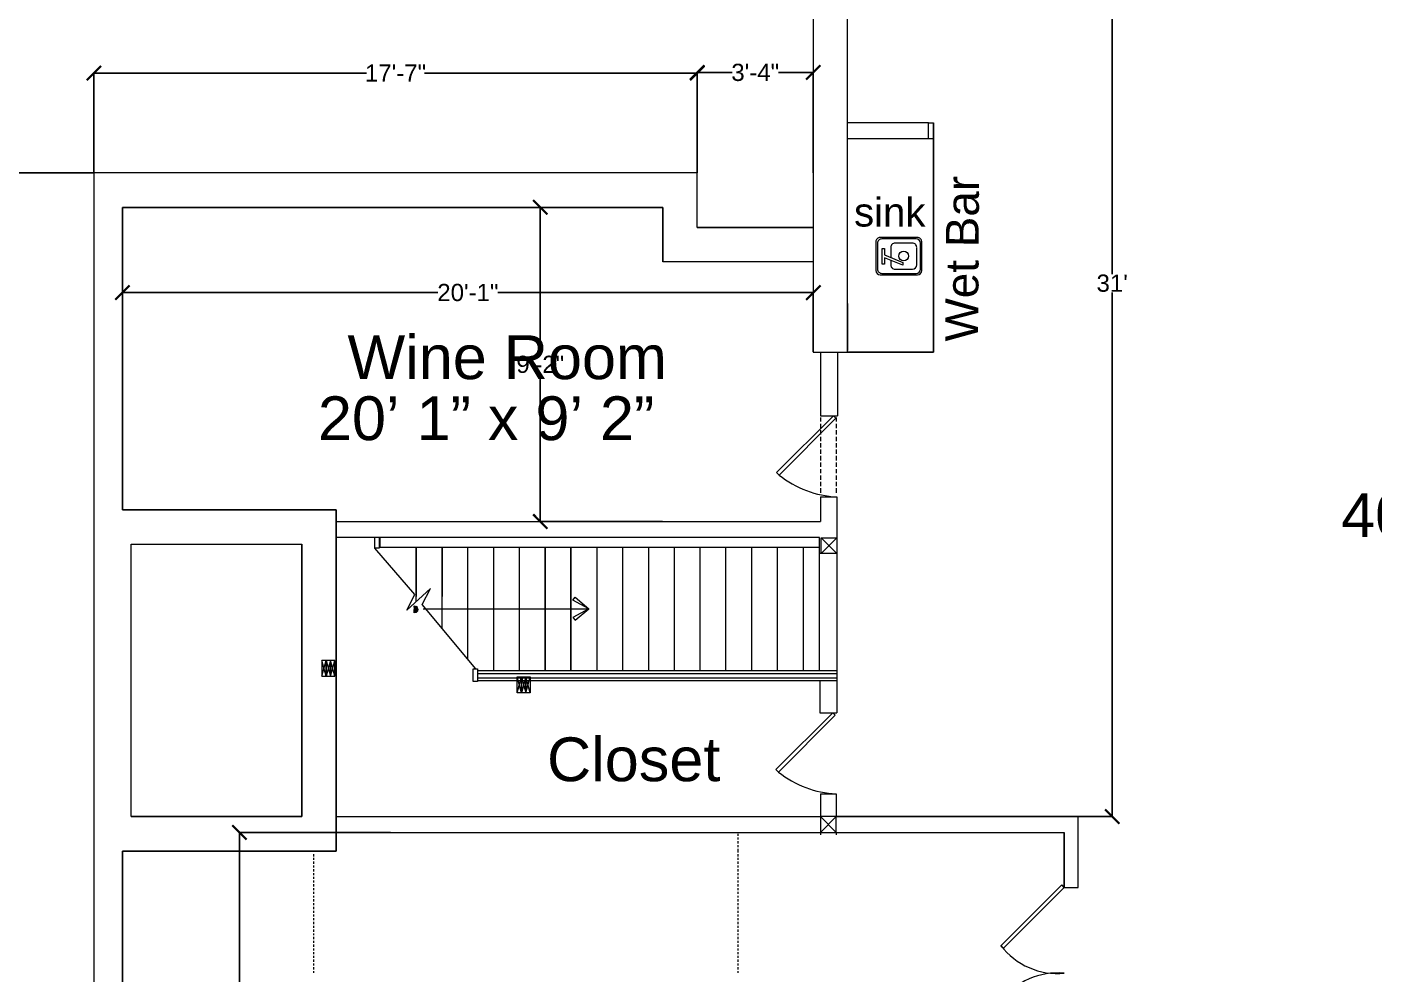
# Model space of a CAD drawing. Header units: inches. Extents: x 38 to 8673, y 1 to 7200.
# Drawn here: x 955.6 to 1425.6, y 1079.6 to 1409.9 of the extents above; entities that cross this region are included whole.
import ezdxf

# ---------------------------------------------------------------- set-up
doc = ezdxf.new("R2010")
doc.units = ezdxf.units.IN
doc.header["$MEASUREMENT"] = 0
doc.layers.add('PDF_Layer 1', color=7, linetype='Continuous', true_color=0xffffff)
doc.layers.add('PDF_Text', color=7, linetype='Continuous')
doc.styles.add('PDF Arial', font='arial.ttf')
doc.styles.get("Standard").update_dxf_attribs({"font": 'arial.ttf'})
doc.dimstyles.get("Standard").update_dxf_attribs({"dimtxt": 6, "dimasz": 5, "dimexe": 0.18, "dimexo": 0.0625, "dimgap": 0.09, "dimtad": 0, "dimtih": 1, "dimtoh": 1, "dimdec": 0, "dimzin": 0, "dimdsep": 46, "dimlunit": 4, "dimtxsty": 'Standard', "dimblk": 'ARCHTICK', "dimcen": 0.09, "dimclrd": 3, "dimclre": 3, "dimclrt": 1, "dimadec": 0, "dimazin": 0, "dimtfac": 1, "dimtdec": 0, "dimtofl": 0, "dimtmove": 0, "dimatfit": 3, "dimfxl": 100, "dimtolj": 1, "dimtzin": 0, "dimarcsym": 0})

# ---------------------------------------------------------------- blocks, each defined once
blk = doc.blocks.new('_ArchTick')
at = {"color": 0, "linetype": 'ByBlock', "const_width": 0.15}
blk.add_lwpolyline([(-0.5, -0.5), (0.5, 0.5)], dxfattribs=at)
blk = doc.blocks.new('*D3')
at = {"color": 3, "lineweight": -2, "transparency": 16777216}
for p, q in [((988.94, 1320.91), (988.94, 1317.05)), ((988.94, 1317.23), (1098.99, 1317.23)), ((1229.94, 1317.23), (1119.88, 1317.23)), ((1229.94, 1296.57), (1229.94, 1317.41))]:
    blk.add_line(p, q, dxfattribs=at)
at = {"layer": 'Defpoints', "color": 0, "transparency": 16777216}
for p in [(988.94, 1320.98), (988.94, 1317.23), (1229.94, 1296.51)]:
    blk.add_point(p, dxfattribs=at)
at = {"color": 3, "lineweight": -2, "transparency": 16777216, "xscale": 5, "yscale": 5, "zscale": 5, "rotation": 180}
blk.add_blockref('_ArchTick', (988.94, 1317.23), dxfattribs=at)
at = {"color": 3, "lineweight": -2, "transparency": 16777216, "xscale": 5, "yscale": 5, "zscale": 5}
blk.add_blockref('_ArchTick', (1229.94, 1317.23), dxfattribs=at)
at = {"color": 1, "transparency": 16777216, "insert": (1109.44, 1317.23), "char_height": 6, "attachment_point": 5}
blk.add_mtext('\\A1;20\'-1"', dxfattribs=at)
blk = doc.blocks.new('*D4')
at = {"color": 3, "lineweight": -2, "transparency": 16777216}
for p, q in [((1177.39, 1346.94), (1134.51, 1346.94)), ((1134.69, 1346.94), (1134.69, 1295.34)), ((1134.69, 1237.43), (1134.69, 1289.03)), ((1177.37, 1237.43), (1134.51, 1237.43))]:
    blk.add_line(p, q, dxfattribs=at)
at = {"layer": 'Defpoints', "color": 0, "transparency": 16777216}
for p in [(1177.46, 1346.94), (1134.69, 1237.43), (1177.43, 1237.43)]:
    blk.add_point(p, dxfattribs=at)
at = {"color": 3, "lineweight": -2, "transparency": 16777216, "xscale": 5, "yscale": 5, "zscale": 5}
for p, rotation in [((1134.69, 1346.94), 90), ((1134.69, 1237.43), 270)]:
    blk.add_blockref('_ArchTick', p, dxfattribs=dict(at, rotation=rotation))
at = {"color": 1, "transparency": 16777216, "insert": (1134.69, 1292.18), "char_height": 6, "attachment_point": 5}
blk.add_mtext('\\A1;9\'-2"', dxfattribs=at)
blk = doc.blocks.new('*D6')
at = {"color": 3, "lineweight": -2, "transparency": 16777216}
for p, q in [((1082.38, 1128.98), (1029.52, 1128.98)), ((1029.7, 1128.98), (1029.7, 1011.14)), ((1029.7, 887.01), (1029.7, 1004.84)), ((1082.38, 887.01), (1029.52, 887.01))]:
    blk.add_line(p, q, dxfattribs=at)
at = {"layer": 'Defpoints', "color": 0, "transparency": 16777216}
for p in [(1029.7, 1128.98), (1082.44, 1128.98), (1082.44, 887.01)]:
    blk.add_point(p, dxfattribs=at)
at = {"color": 3, "lineweight": -2, "transparency": 16777216, "xscale": 5, "yscale": 5, "zscale": 5}
for p, rotation in [((1029.7, 1128.98), 90), ((1029.7, 887.01), 270)]:
    blk.add_blockref('_ArchTick', p, dxfattribs=dict(at, rotation=rotation))
at = {"color": 1, "transparency": 16777216, "insert": (1029.7, 1007.99), "char_height": 6, "attachment_point": 5}
blk.add_mtext('\\A1;20\'-2"', dxfattribs=at)
blk = doc.blocks.new('*D7')
at = {"color": 3, "lineweight": -2, "transparency": 16777216}
for p, q in [((1280.21, 1506.46), (1334.41, 1506.46)), ((1334.23, 1506.46), (1334.23, 1323.63)), ((1334.23, 1134.5), (1334.23, 1317.32)), ((1280.21, 1134.5), (1334.41, 1134.5))]:
    blk.add_line(p, q, dxfattribs=at)
at = {"layer": 'Defpoints', "color": 0, "transparency": 16777216}
for p in [(1280.15, 1506.46), (1334.23, 1506.46), (1280.15, 1134.5)]:
    blk.add_point(p, dxfattribs=at)
at = {"color": 3, "lineweight": -2, "transparency": 16777216, "xscale": 5, "yscale": 5, "zscale": 5}
for p, rotation in [((1334.23, 1506.46), 90), ((1334.23, 1134.5), 270)]:
    blk.add_blockref('_ArchTick', p, dxfattribs=dict(at, rotation=rotation))
at = {"color": 1, "transparency": 16777216, "insert": (1334.23, 1320.48), "char_height": 6, "attachment_point": 5}
blk.add_mtext("\\A1;31'", dxfattribs=at)
blk = doc.blocks.new('*D15')
at = {"color": 3, "lineweight": -2, "transparency": 16777216}
for p, q in [((978.88, 1358.94), (941.68, 1358.94)), ((941.86, 1358.94), (941.86, 1058.35)), ((941.86, 751.46), (941.86, 1052.04)), ((978.65, 751.46), (941.68, 751.46))]:
    blk.add_line(p, q, dxfattribs=at)
at = {"layer": 'Defpoints', "color": 0, "transparency": 16777216}
for p in [(941.86, 1358.94), (978.94, 1358.94), (978.71, 751.46)]:
    blk.add_point(p, dxfattribs=at)
at = {"color": 3, "lineweight": -2, "transparency": 16777216, "xscale": 5, "yscale": 5, "zscale": 5}
for p, rotation in [((941.86, 1358.94), 90), ((941.86, 751.46), 270)]:
    blk.add_blockref('_ArchTick', p, dxfattribs=dict(at, rotation=rotation))
at = {"color": 1, "transparency": 16777216, "insert": (941.86, 1055.2), "char_height": 6, "attachment_point": 5}
blk.add_mtext('\\A1;50\'-7"', dxfattribs=at)
blk = doc.blocks.new('*D18')
at = {"color": 3, "lineweight": -2, "transparency": 16777216}
for p, q in [((978.94, 1359), (978.94, 1393.98)), ((978.94, 1393.8), (1074.08, 1393.8)), ((1189.45, 1393.8), (1094.31, 1393.8)), ((1189.45, 1359), (1189.45, 1393.98))]:
    blk.add_line(p, q, dxfattribs=at)
at = {"layer": 'Defpoints', "color": 0, "transparency": 16777216}
for p in [(978.94, 1393.8), (978.94, 1358.94), (1189.45, 1358.94)]:
    blk.add_point(p, dxfattribs=at)
at = {"color": 3, "lineweight": -2, "transparency": 16777216, "xscale": 5, "yscale": 5, "zscale": 5, "rotation": 180}
blk.add_blockref('_ArchTick', (978.94, 1393.8), dxfattribs=at)
at = {"color": 3, "lineweight": -2, "transparency": 16777216, "xscale": 5, "yscale": 5, "zscale": 5}
blk.add_blockref('_ArchTick', (1189.45, 1393.8), dxfattribs=at)
at = {"color": 1, "transparency": 16777216, "insert": (1084.2, 1393.8), "char_height": 6, "attachment_point": 5}
blk.add_mtext('\\A1;17\'-7"', dxfattribs=at)
blk = doc.blocks.new('*D19')
at = {"color": 3, "lineweight": -2, "transparency": 16777216}
for p, q in [((1189.45, 1359), (1189.45, 1394.16)), ((1189.45, 1393.98), (1201.63, 1393.98)), ((1229.94, 1393.98), (1217.76, 1393.98)), ((1229.94, 1359), (1229.94, 1394.16))]:
    blk.add_line(p, q, dxfattribs=at)
at = {"layer": 'Defpoints', "color": 0, "transparency": 16777216}
for p in [(1229.94, 1393.98), (1189.45, 1358.94), (1229.94, 1358.94)]:
    blk.add_point(p, dxfattribs=at)
at = {"color": 3, "lineweight": -2, "transparency": 16777216, "xscale": 5, "yscale": 5, "zscale": 5, "rotation": 180}
blk.add_blockref('_ArchTick', (1189.45, 1393.98), dxfattribs=at)
at = {"color": 3, "lineweight": -2, "transparency": 16777216, "xscale": 5, "yscale": 5, "zscale": 5}
blk.add_blockref('_ArchTick', (1229.94, 1393.98), dxfattribs=at)
at = {"color": 1, "transparency": 16777216, "insert": (1209.69, 1393.98), "char_height": 6, "attachment_point": 5}
blk.add_mtext('\\A1;3\'-4"', dxfattribs=at)

msp = doc.modelspace()

# ---------------------------------------------------------------- linework, layer by layer
at = {"lineweight": 0}
for p, q in [((1229.94, 1516.46), (1229.94, 1296.51)), ((1229.94, 1296.51), (1241.94, 1296.51)), ((1238.19, 1226.29), (1232.12, 1226.29))]:
    msp.add_line(p, q, dxfattribs=at)
for p, q in [((1271.94, 1376.44), (1271.94, 1296.51)), ((988.94, 1346.94), (988.94, 1241.46)), ((1177.45, 1346.94), (988.94, 1346.94)), ((1177.45, 1327.98), (1177.45, 1346.94)), ((1189.45, 1339.98), (1229.94, 1339.98)), ((1241.94, 1296.51), (1271.94, 1296.51)), ((988.94, 1241.46), (1063.46, 1241.46)), ((1063.46, 1122.5), (1063.46, 1241.46)), ((988.94, 1122.5), (1063.46, 1122.5)), ((988.94, 761.46), (988.94, 1122.5))]:
    msp.add_line(p, q)
at = {"layer": 'PDF_Layer 1', "lineweight": 0}
for points in [[(1241.94, 1296.51), (1241.94, 1296.51), (1241.94, 1296.51), (1241.94, 1506.46), (1342.5, 1506.46)], [(1241.75, 1370.92), (1270.18, 1370.92), (1270.18, 1376.44), (1241.75, 1376.44)], [(1270.18, 1376.44), (1271.94, 1376.44)], [(1270.18, 1370.92), (1271.94, 1370.92)], [(1189.45, 1339.98), (1189.45, 1358.94), (978.94, 1358.94), (978.94, 751.46)], [(1251.78, 1334.94), (1251.78, 1324.94)], [(1266.3, 1336.42), (1253.26, 1336.42)], [(1265.82, 1335.94), (1253.82, 1335.94)], [(1267.78, 1324.94), (1267.78, 1334.94)], [(1252.34, 1334.46), (1252.34, 1325.42)], [(1254.82, 1329.38), (1254.82, 1327.14), (1254.02, 1327.14), (1254.02, 1332.66), (1254.82, 1332.66), (1254.82, 1330.42), (1261.22, 1327.78), (1261.22, 1326.82)], [(1256.98, 1333.02), (1256.98, 1329.5)], [(1264.58, 1334.5), (1258.5, 1334.5)], [(1266.02, 1326.82), (1266.02, 1332.98)], [(1267.3, 1325.42), (1267.3, 1334.46)], [(1229.93, 1327.98), (1229.93, 1327.98), (1177.45, 1327.98)], [(1261.22, 1326.82), (1254.82, 1329.38)], [(1256.98, 1328.54), (1256.98, 1326.86)], [(1253.26, 1323.46), (1266.3, 1323.46)], [(1253.82, 1323.94), (1265.82, 1323.94)], [(1258.5, 1325.38), (1264.58, 1325.38)], [(1241.94, 1313.44), (1241.94, 1297)], [(1232.5, 1296.51), (1232.5, 1274.27)], [(1232.5, 1296.26), (1232.5, 1294.74)], [(1232.5, 1293.94), (1232.5, 1292.5)], [(1238.42, 1296.51), (1238.42, 1274.27)], [(1232.5, 1291.7), (1232.5, 1290.26)], [(1232.5, 1289.46), (1232.5, 1287.94)], [(1232.5, 1287.22), (1232.5, 1285.7)], [(1232.5, 1284.98), (1232.5, 1283.46)], [(1232.5, 1282.74), (1232.5, 1281.22)], [(1232.5, 1280.5), (1232.5, 1278.98)], [(1232.5, 1278.26), (1232.5, 1276.74)], [(1232.5, 1275.94), (1232.5, 1274.5)], [(1232.5, 1274.27), (1238.42, 1274.27)], [(1232.5, 1273.7), (1232.5, 1272.26)], [(1232.5, 1271.46), (1232.5, 1269.94)], [(1232.5, 1269.22), (1232.5, 1267.7)], [(1237.94, 1273.7), (1237.94, 1272.26)], [(1237.94, 1271.46), (1237.94, 1269.94)], [(1237.94, 1269.22), (1237.94, 1267.7)], [(1232.5, 1266.98), (1232.5, 1265.46)], [(1232.5, 1264.74), (1232.5, 1263.22)], [(1237.94, 1266.98), (1237.94, 1265.46)], [(1237.94, 1264.74), (1237.94, 1263.22)], [(1232.5, 1262.5), (1232.5, 1260.98)], [(1232.5, 1260.26), (1232.5, 1258.74)], [(1237.94, 1262.5), (1237.94, 1260.98)], [(1237.94, 1260.26), (1237.94, 1258.74)], [(1232.5, 1257.94), (1232.5, 1256.5)], [(1232.5, 1255.7), (1232.5, 1254.26)], [(1237.94, 1257.94), (1237.94, 1256.5)], [(1237.94, 1255.7), (1237.94, 1254.26)], [(1232.5, 1253.46), (1232.5, 1251.94)], [(1232.5, 1251.22), (1232.5, 1249.7)], [(1237.94, 1253.46), (1237.94, 1251.94)], [(1237.94, 1251.22), (1237.94, 1249.7)], [(1232.5, 1248.98), (1232.5, 1247.46)], [(1232.5, 1245.98), (1238.19, 1245.98)], [(1232.5, 1245.98), (1232.5, 1237.42)], [(1237.94, 1248.98), (1237.94, 1247.46)], [(1238.19, 1245.98), (1238.19, 1170.71)], [(1063.46, 1237.46), (1232.5, 1237.42)], [(1063.46, 1231.94), (1232.12, 1231.94)], [(1078.81, 1228.51), (1078.81, 1231.94)], [(1232.12, 1185.51), (1232.12, 1231.88)], [(1238.19, 1226.29), (1232.75, 1231.73)], [(1232.75, 1226.29), (1238.19, 1231.73)], [(991.94, 1134.5), (991.94, 1229.46), (1051.46, 1229.46), (1051.46, 1183.46), (1051.46, 1134.5), (1051.46, 1229.46)], [(1093.47, 1208.47), (1096.43, 1214.07), (1088.11, 1206.55), (1090.91, 1211.91), (1077.01, 1228.1)], [(1078.81, 1228.47), (1141.05, 1228.47)], [(1091.37, 1211.21), (1091.37, 1228.47), (1091.37, 1211.21)], [(1091.39, 1209.59), (1091.39, 1228.31)], [(1100.41, 1228.47), (1100.41, 1211.21)], [(1100.43, 1200.15), (1100.43, 1228.31)], [(1109.39, 1189.35), (1109.39, 1228.31)], [(1118.41, 1228.47), (1118.41, 1185.51)], [(1127.37, 1228.47), (1127.37, 1185.51)], [(1136.41, 1228.47), (1136.41, 1185.51)], [(1136.43, 1185.27), (1136.43, 1228.31)], [(1140.89, 1228.47), (1232.12, 1228.47)], [(1145.37, 1228.47), (1145.37, 1185.51)], [(1145.39, 1185.27), (1145.39, 1228.31)], [(1154.41, 1228.47), (1154.41, 1185.51)], [(1163.37, 1228.47), (1163.37, 1185.51)], [(1172.41, 1228.47), (1172.41, 1185.51)], [(1181.37, 1228.47), (1181.37, 1185.51)], [(1190.41, 1228.47), (1190.41, 1185.51)], [(1199.37, 1228.47), (1199.37, 1185.51)], [(1208.41, 1228.47), (1208.41, 1185.51)], [(1217.37, 1228.47), (1217.37, 1185.51)], [(1226.41, 1228.47), (1226.41, 1185.51)], [(1091.37, 1209.8), (1091.37, 1211.21)], [(1112.22, 1186), (1093.47, 1208.47)], [(1093.82, 1207), (1151.66, 1207), (1146.06, 1210.04), (1146.86, 1211), (1151.66, 1207), (1146.06, 1203.96), (1146.86, 1203), (1151.66, 1207)], [(1062.98, 1183.46), (1061.46, 1188.98), (1059.94, 1183.46), (1058.5, 1188.98)], [(1058.5, 1183.46), (1059.94, 1188.98), (1061.46, 1183.46), (1062.98, 1188.98)], [(1112.83, 1185.51), (1238.19, 1185.51)], [(1112.83, 1184.47), (1238.19, 1184.47)], [(1112.83, 1182.95), (1238.19, 1182.95)], [(1112.83, 1181.99), (1238.19, 1181.99)], [(1131.14, 1177.72), (1129.62, 1183.24), (1128.18, 1177.72), (1126.66, 1183.24)], [(1126.66, 1177.72), (1128.18, 1183.24), (1129.62, 1177.72), (1131.14, 1183.24)], [(1232.27, 1181.99), (1232.27, 1170.71)], [(1232.27, 1170.71), (1238.19, 1170.71)], [(1232.5, 1142.42), (1237.94, 1142.42), (1237.94, 1134.5)], [(1232.5, 1142.42), (1232.5, 1134.5)], [(1063.46, 1134.5), (1232.5, 1134.5)], [(1237.94, 1134.5), (1232.5, 1128.98)], [(1232.5, 1134.5), (1237.94, 1128.98)], [(1317.51, 1109.83), (1322.36, 1109.83), (1322.36, 1134.5), (1237.94, 1134.5), (1310.09, 1134.5)], [(1063.46, 1128.98), (1317.51, 1128.98), (1317.51, 1109.83), (1321.03, 1109.83)], [(1185.65, 1128.98), (1306.19, 1128.98)], [(1203.65, 1128.54), (1203.65, 1127.76)], [(1232.5, 1128.98), (1232.5, 1128.1)], [(1237.94, 1128.98), (1237.94, 1128.1)], [(1317.51, 1109.83), (1317.51, 1128.66)], [(1203.65, 1127.18), (1203.65, 1126.5)], [(1203.65, 1125.91), (1203.65, 1125.13)], [(1203.65, 1124.55), (1203.65, 1123.87)], [(1055.53, 1121.44), (1055.53, 1120.66)], [(1055.53, 1120.08), (1055.53, 1119.4)], [(1055.53, 1118.82), (1055.53, 1118.04)], [(1203.65, 1123.28), (1203.65, 1121.98)], [(1203.65, 1121.44), (1203.65, 1120.66)], [(1203.65, 1120.08), (1203.65, 1119.4)], [(1203.65, 1118.82), (1203.65, 1118.04)], [(1055.53, 1117.45), (1055.53, 1116.77)], [(1055.53, 1116.19), (1055.53, 1115.41)], [(1055.53, 1114.83), (1055.53, 1114.14)], [(1203.65, 1117.45), (1203.65, 1116.77)], [(1203.65, 1116.19), (1203.65, 1115.41)], [(1203.65, 1114.83), (1203.65, 1114.14)], [(1055.53, 1113.56), (1055.53, 1112.78)], [(1055.53, 1112.2), (1055.53, 1111.52)], [(1055.53, 1110.93), (1055.53, 1110.15)], [(1055.53, 1109.57), (1055.53, 1108.89)], [(1203.65, 1113.56), (1203.65, 1112.78)], [(1203.65, 1112.2), (1203.65, 1111.52)], [(1203.65, 1110.93), (1203.65, 1110.15)], [(1203.65, 1109.57), (1203.65, 1108.89)], [(1055.53, 1108.31), (1055.53, 1107.53)], [(1055.53, 1106.94), (1055.53, 1106.26)], [(1055.53, 1105.68), (1055.53, 1104.9)], [(1203.65, 1108.31), (1203.65, 1107.53)], [(1203.65, 1106.94), (1203.65, 1106.26)], [(1203.65, 1105.68), (1203.65, 1104.9)], [(1055.53, 1104.32), (1055.53, 1103.63)], [(1055.53, 1103.05), (1055.53, 1102.27)], [(1055.53, 1101.69), (1055.53, 1101.01)], [(1055.53, 1100.42), (1055.53, 1099.64)], [(1203.65, 1104.32), (1203.65, 1103.63)], [(1203.65, 1103.05), (1203.65, 1102.27)], [(1203.65, 1101.69), (1203.65, 1101.01)], [(1203.65, 1100.42), (1203.65, 1099.64)], [(1055.53, 1099.06), (1055.53, 1098.38)], [(1055.53, 1097.8), (1055.53, 1097.02)], [(1055.53, 1096.43), (1055.53, 1095.75)], [(1055.53, 1095.17), (1055.53, 1094.39)], [(1203.65, 1099.06), (1203.65, 1098.38)], [(1203.65, 1097.8), (1203.65, 1097.02)], [(1203.65, 1096.43), (1203.65, 1095.75)], [(1203.65, 1095.17), (1203.65, 1094.39)], [(1055.53, 1093.81), (1055.53, 1093.13)], [(1055.53, 1092.54), (1055.53, 1091.76)], [(1055.53, 1091.18), (1055.53, 1090.5)], [(1203.65, 1093.81), (1203.65, 1093.13)], [(1203.65, 1092.54), (1203.65, 1091.76)], [(1203.65, 1091.18), (1203.65, 1090.5)], [(1055.53, 1089.91), (1055.53, 1089.13)], [(1055.53, 1088.55), (1055.53, 1087.87)], [(1055.53, 1087.29), (1055.53, 1086.51)], [(1055.53, 1085.92), (1055.53, 1085.24)], [(1203.65, 1089.91), (1203.65, 1089.13)], [(1203.65, 1088.55), (1203.65, 1087.87)], [(1203.65, 1087.29), (1203.65, 1086.51)], [(1203.65, 1085.92), (1203.65, 1085.24)], [(1055.53, 1084.66), (1055.53, 1083.88)], [(1055.53, 1083.3), (1055.53, 1082.62)], [(1055.53, 1082.03), (1055.53, 1081.25)], [(1203.65, 1084.66), (1203.65, 1083.88)], [(1203.65, 1083.3), (1203.65, 1082.62)], [(1203.65, 1082.03), (1203.65, 1081.25)], [(1055.53, 1080.67), (1055.53, 1079.99)], [(1203.65, 1080.67), (1203.65, 1079.99)], [(1317.51, 1079.83), (1317.51, 1079.83)]]:
    msp.add_lwpolyline(points, dxfattribs=at)
for points in [[(1218.01, 1253.55), (1237.85, 1273.39), (1236.97, 1274.27), (1217.13, 1254.51)], [(1077.01, 1231.94), (1078.53, 1231.94), (1078.53, 1228.1), (1077.01, 1228.1)], [(1232.75, 1231.73), (1238.19, 1231.73), (1238.19, 1226.29), (1232.75, 1226.29)], [(1091.37, 1207.83), (1090.81, 1206.79), (1090.73, 1207.99)], [(1090.81, 1206.79), (1090.73, 1207.99), (1090.73, 1206.79)], [(1090.73, 1205.51), (1090.73, 1206.71), (1091.37, 1205.67)], [(1090.73, 1206.71), (1091.37, 1205.67), (1090.81, 1206.71)], [(1091.85, 1207.43), (1091.37, 1207.83), (1090.81, 1206.79)], [(1090.81, 1206.79), (1092.01, 1206.79), (1091.85, 1207.43)], [(1090.81, 1206.71), (1091.85, 1206.15), (1090.81, 1206.79)], [(1091.85, 1206.15), (1090.81, 1206.79), (1092.01, 1206.79)], [(1091.37, 1205.67), (1090.81, 1206.71), (1091.85, 1206.15)], [(1058.5, 1183.46), (1059.94, 1183.46), (1059.94, 1188.98), (1058.5, 1188.98)], [(1059.94, 1183.46), (1061.46, 1183.46), (1061.46, 1188.98), (1059.94, 1188.98)], [(1061.46, 1183.46), (1062.98, 1183.46), (1062.98, 1188.98), (1061.46, 1188.98)], [(1111.31, 1186), (1112.83, 1186), (1112.83, 1181.63), (1111.31, 1181.63)], [(1126.66, 1183.24), (1128.18, 1183.24), (1128.18, 1177.72), (1126.66, 1177.72)], [(1128.18, 1183.24), (1129.62, 1183.24), (1129.62, 1177.72), (1128.18, 1177.72)], [(1129.62, 1183.24), (1131.14, 1183.24), (1131.14, 1177.72), (1129.62, 1177.72)], [(1217.78, 1149.99), (1237.62, 1169.83), (1236.74, 1170.71), (1216.9, 1150.95)], [(1051.46, 1134.5), (991.94, 1134.5)], [(1232.5, 1128.98), (1237.94, 1128.98), (1237.94, 1134.5), (1232.5, 1134.5)], [(1316.63, 1110.71), (1295.42, 1089.51), (1296.31, 1088.63), (1317.5, 1109.83)]]:
    msp.add_lwpolyline(points, close=True, dxfattribs=at)
msp.add_lwpolyline([(1295.43, 1089.54, 0.25982), (1317.51, 1079.88, 0.259825), (1295.43, 1070.2)], format="xyb", dxfattribs=at)
msp.add_circle((1261.5, 1329.98), 1.72, dxfattribs=at)
for centre, radius, start, end in [((1253.26, 1334.94), 1.48, 89.9859, 180.0141), ((1253.82, 1334.46), 1.48, 89.9656, 180.0086), ((1265.82, 1334.46), 1.48, 0.0024, 89.9976), ((1266.3, 1334.94), 1.48, 359.9859, 90.0141), ((1258.46, 1333.02), 1.48, 89.9656, 180.0086), ((1264.54, 1333.02), 1.48, 359.9859, 90.0141), ((1253.82, 1325.42), 1.48, 180.0079, 270.0179), ((1258.46, 1326.86), 1.48, 180.0079, 270.0179), ((1264.54, 1326.86), 1.48, 270.0024, 359.9976), ((1265.82, 1325.42), 1.48, 270.0024, 359.9976), ((1253.26, 1324.94), 1.48, 180.0024, 269.9976), ((1266.3, 1324.94), 1.48, 270.0024, 359.9976), ((1239.99, 1281.18), 35.25, 231.5774, 267.0776), ((1239.76, 1177.62), 35.25, 231.5775, 267.0326)]:
    msp.add_arc(centre, radius, start, end, dxfattribs=at)
at = {"layer": 'PDF_Layer 1', "lineweight": 0, "transparency": 33554559}
for points in [[(1091.37, 1207.83), (1090.81, 1206.79), (1090.73, 1207.99)], [(1090.81, 1206.79), (1090.73, 1207.99), (1090.73, 1206.79)], [(1090.73, 1205.51), (1090.73, 1206.71), (1091.37, 1205.67)], [(1090.73, 1206.71), (1091.37, 1205.67), (1090.81, 1206.71)], [(1091.85, 1207.43), (1091.37, 1207.83), (1090.81, 1206.79)], [(1090.81, 1206.79), (1092.01, 1206.79), (1091.85, 1207.43)], [(1090.81, 1206.71), (1091.85, 1206.15), (1090.81, 1206.79)], [(1091.85, 1206.15), (1090.81, 1206.79), (1092.01, 1206.79)], [(1091.37, 1205.67), (1090.81, 1206.71), (1091.85, 1206.15)]]:
    msp.add_solid(points, dxfattribs=at)

# ---------------------------------------------------------------- texts
at = {"layer": 'PDF_Text', "lineweight": 0, "insert": (1287.6, 1300.12), "char_height": 11.453, "attachment_point": 7, "rotation": 89.6472, "style": 'PDF Arial'}
msp.add_mtext('Wet Bar', dxfattribs=at)
at = {"layer": 'PDF_Text', "lineweight": 0, "attachment_point": 7, "style": 'PDF Arial'}
for s, insert, char_height in [('sink', (1244.17, 1340.13), 10.021), ('Wine Room', (1067.44, 1286.84), 15.271), ('20’ 1” x 9’ 2”', (1057.13, 1265.57), 15.2708), ('40’ 10” x 31’ 0”', (1414.11, 1231.8), 15.2708), ('Closet', (1137.05, 1146.64), 15.271)]:
    msp.add_mtext(s, dxfattribs=dict(at, insert=insert, char_height=char_height))

# ---------------------------------------------------------------- dimensions: what is measured, and where the dimension line sits
for base, p1, p2, picture, middle in [((1334.23, 1506.46), (1280.15, 1134.5), (1280.15, 1506.46), '*D7', (1334.23, 1320.48)), ((941.86, 1358.94), (978.71, 751.46), (978.94, 1358.94), '*D15', (941.86, 1055.2)), ((1134.69, 1237.43), (1177.46, 1346.94), (1177.43, 1237.43), '*D4', (1134.69, 1292.18)), ((1029.7, 1128.98), (1082.44, 887.01), (1082.44, 1128.98), '*D6', (1029.7, 1007.99))]:
    dim = msp.add_linear_dim(base=base, p1=p1, p2=p2, angle=90, dimstyle='Standard')
    dim.commit()
    dim.dimension.update_dxf_attribs({"geometry": picture, "text_midpoint": middle})
for base, p1, p2, picture, middle in [((978.94, 1393.8), (1189.45, 1358.94), (978.94, 1358.94), '*D18', (1084.2, 1393.8)), ((1229.94, 1393.98), (1189.45, 1358.94), (1229.94, 1358.94), '*D19', (1209.69, 1393.98)), ((988.94, 1317.23), (1229.94, 1296.51), (988.94, 1320.98), '*D3', (1109.44, 1317.23))]:
    dim = msp.add_linear_dim(base=base, p1=p1, p2=p2, dimstyle='Standard')
    dim.commit()
    dim.dimension.update_dxf_attribs({"geometry": picture, "text_midpoint": middle})

doc.saveas('drawing.dxf')
